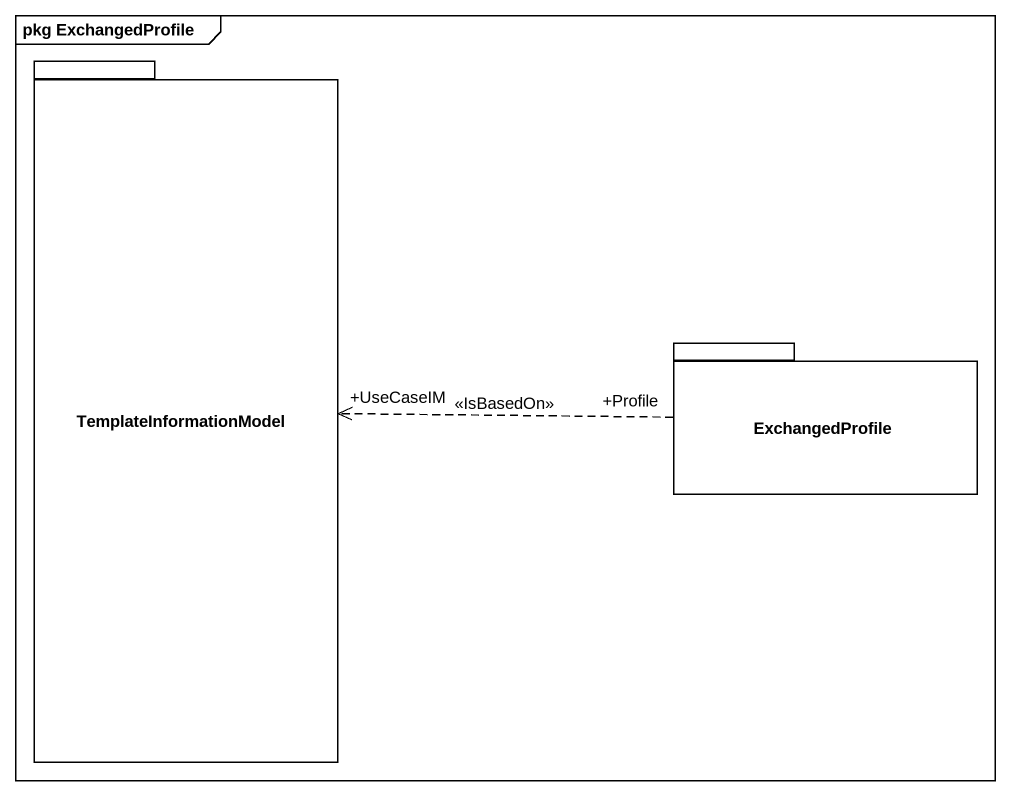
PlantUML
@startuml
mainframe pkg ExchangedProfile
package TemplateInformationModel {
}
package ExchangedProfile {
}
ExchangedProfile "+Profile" .left.> "+UseCaseIM" TemplateInformationModel : <<IsBasedOn>>
@enduml
